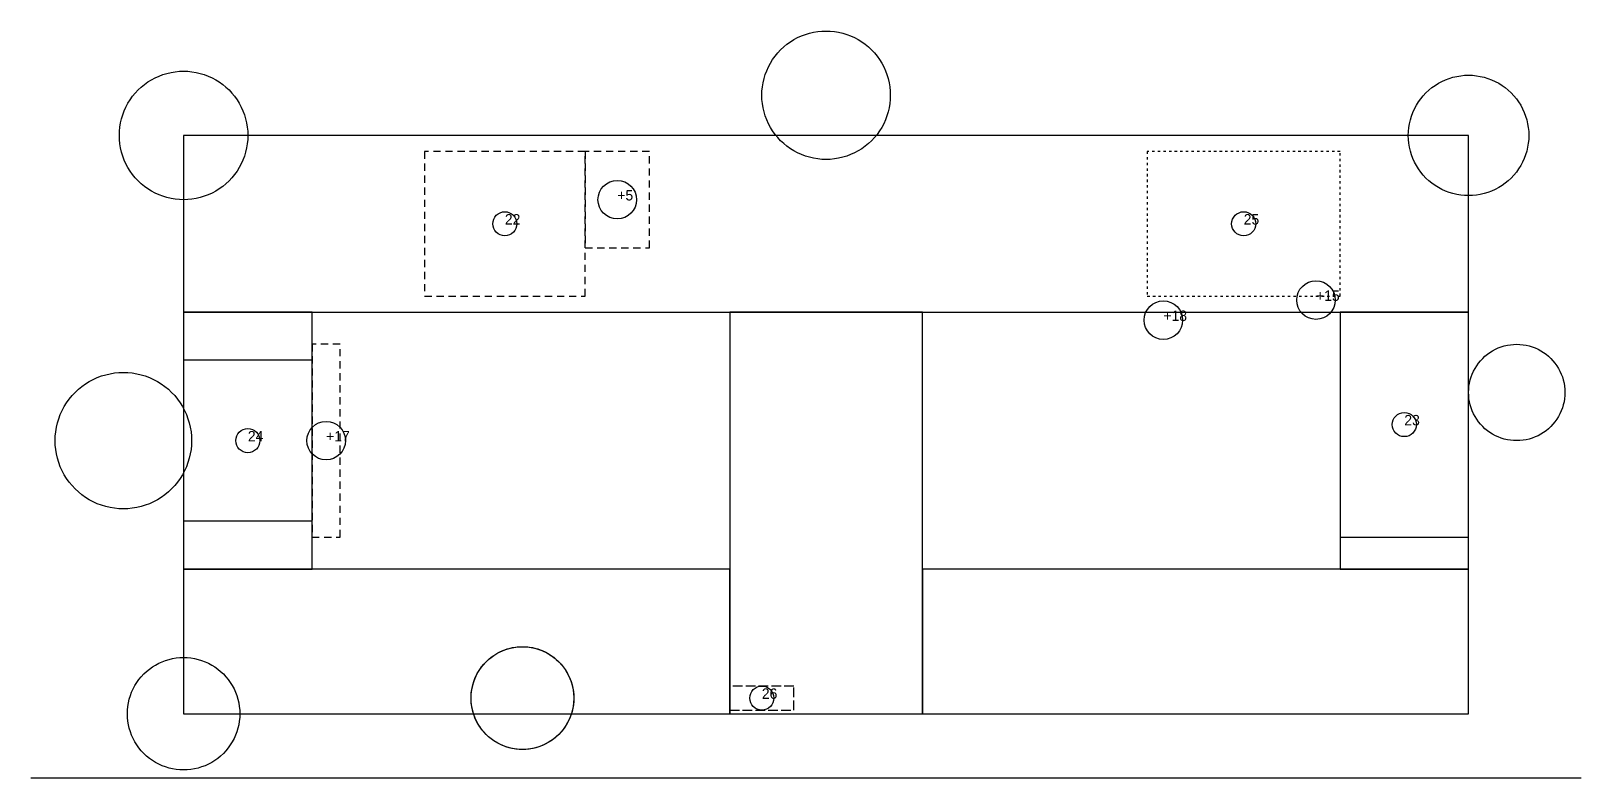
# Model space of a CAD drawing. Extents: x -19 to 408, y -570 to 102.
# Drawn here: x -19 to 174, y -288 to -195 of the extents above; entities that cross this region are included whole.
import ezdxf

# ---------------------------------------------------------------- set-up
doc = ezdxf.new("R2010")
doc.units = 0
for name, color, linetype in [('3-books', 5, 'CONTINUOUS'), ('3-text', 7, 'CONTINUOUS'), ('3-walls', 8, 'CONTINUOUS')]:
    doc.layers.add(name, color=color, linetype=linetype)

msp = doc.modelspace()

# ---------------------------------------------------------------- linework, layer by layer
at = {"layer": '3-books'}
for p, q in [((160, -230), (144, -230)), ((144, -230), (144, -258)), ((160, -258), (160, -230)), ((16, -236), (0, -236)), ((0, -236), (0, -256)), ((16, -256), (16, -236)), ((0, -256), (16, -256)), ((144, -258), (160, -258))]:
    msp.add_line(p, q, dxfattribs=at)
at = {"layer": '3-walls'}
for p, q in [((74.725, -196.985), (75.13, -196.653)), ((75.13, -196.653), (75.555, -196.348)), ((75.555, -196.348), (76, -196.072)), ((76, -196.072), (76.462, -195.825)), ((76.462, -195.825), (76.939, -195.609)), ((76.939, -195.609), (77.428, -195.425)), ((77.428, -195.425), (77.929, -195.273)), ((77.929, -195.273), (78.439, -195.154)), ((78.439, -195.154), (78.956, -195.068)), ((78.956, -195.068), (79.477, -195.017)), ((79.477, -195.017), (80, -195)), ((80, -195), (80.523, -195.017)), ((80.523, -195.017), (81.044, -195.068)), ((81.044, -195.068), (81.561, -195.154)), ((81.561, -195.154), (82.071, -195.273)), ((82.071, -195.273), (82.572, -195.425)), ((82.572, -195.425), (83.061, -195.609)), ((83.061, -195.609), (83.538, -195.825)), ((83.538, -195.825), (84, -196.072)), ((84, -196.072), (84.445, -196.348)), ((84.445, -196.348), (84.87, -196.653)), ((84.87, -196.653), (85.275, -196.985)), ((73.072, -199), (73.348, -198.555)), ((73.348, -198.555), (73.653, -198.13)), ((73.653, -198.13), (73.985, -197.725)), ((73.985, -197.725), (74.343, -197.343)), ((74.343, -197.343), (74.725, -196.985)), ((85.275, -196.985), (85.657, -197.343)), ((85.657, -197.343), (86.015, -197.725)), ((86.015, -197.725), (86.347, -198.13)), ((86.347, -198.13), (86.652, -198.555)), ((86.652, -198.555), (86.928, -199)), ((-3.538, -200.825), (-3.061, -200.609)), ((-3.061, -200.609), (-2.572, -200.425)), ((-2.572, -200.425), (-2.071, -200.273)), ((-2.071, -200.273), (-1.561, -200.154)), ((-1.561, -200.154), (-1.044, -200.068)), ((-1.044, -200.068), (-0.523, -200.017)), ((-0.523, -200.017), (0, -200)), ((0, -200), (0.523, -200.017)), ((0.523, -200.017), (1.044, -200.068)), ((1.044, -200.068), (1.561, -200.154)), ((1.561, -200.154), (2.071, -200.273)), ((2.071, -200.273), (2.572, -200.425)), ((2.572, -200.425), (3.061, -200.609)), ((3.061, -200.609), (3.538, -200.825)), ((72.273, -200.929), (72.425, -200.428)), ((72.425, -200.428), (72.609, -199.939)), ((72.609, -199.939), (72.825, -199.462)), ((72.825, -199.462), (73.072, -199)), ((86.928, -199), (87.175, -199.462)), ((87.175, -199.462), (87.391, -199.939)), ((87.391, -199.939), (87.575, -200.428)), ((87.575, -200.428), (87.727, -200.929)), ((158.059, -200.756), (158.537, -200.644)), ((158.537, -200.644), (159.021, -200.564)), ((159.021, -200.564), (159.509, -200.516)), ((159.509, -200.516), (160, -200.5)), ((160, -200.5), (160.491, -200.516)), ((160.491, -200.516), (160.979, -200.564)), ((160.979, -200.564), (161.463, -200.644)), ((161.463, -200.644), (161.941, -200.756)), ((-6.015, -202.725), (-5.657, -202.343)), ((-5.657, -202.343), (-5.275, -201.985)), ((-5.275, -201.985), (-4.87, -201.653)), ((-4.87, -201.653), (-4.445, -201.348)), ((-4.445, -201.348), (-4, -201.072)), ((-4, -201.072), (-3.538, -200.825)), ((3.538, -200.825), (4, -201.072)), ((4, -201.072), (4.445, -201.348)), ((4.445, -201.348), (4.87, -201.653)), ((4.87, -201.653), (5.275, -201.985)), ((5.275, -201.985), (5.657, -202.343)), ((5.657, -202.343), (6.015, -202.725)), ((72, -203), (72.017, -202.477)), ((72.017, -202.477), (72.068, -201.956)), ((72.068, -201.956), (72.154, -201.439)), ((72.154, -201.439), (72.273, -200.929)), ((87.727, -200.929), (87.846, -201.439)), ((87.846, -201.439), (87.932, -201.956)), ((87.932, -201.956), (87.983, -202.477)), ((87.983, -202.477), (88, -203)), ((154.697, -202.697), (155.055, -202.361)), ((155.055, -202.361), (155.434, -202.05)), ((155.434, -202.05), (155.833, -201.764)), ((155.833, -201.764), (156.25, -201.505)), ((156.25, -201.505), (156.683, -201.273)), ((156.683, -201.273), (157.13, -201.071)), ((157.13, -201.071), (157.589, -200.898)), ((157.589, -200.898), (158.059, -200.756)), ((161.941, -200.756), (162.411, -200.898)), ((162.411, -200.898), (162.87, -201.071)), ((162.87, -201.071), (163.317, -201.273)), ((163.317, -201.273), (163.75, -201.505)), ((163.75, -201.505), (164.167, -201.764)), ((164.167, -201.764), (164.566, -202.05)), ((164.566, -202.05), (164.945, -202.361)), ((164.945, -202.361), (165.303, -202.697)), ((-7.391, -204.939), (-7.175, -204.462)), ((-7.175, -204.462), (-6.928, -204)), ((-6.928, -204), (-6.652, -203.555)), ((-6.652, -203.555), (-6.347, -203.13)), ((-6.347, -203.13), (-6.015, -202.725)), ((6.015, -202.725), (6.347, -203.13)), ((6.347, -203.13), (6.652, -203.555)), ((6.652, -203.555), (6.928, -204)), ((6.928, -204), (7.175, -204.462)), ((7.175, -204.462), (7.391, -204.939)), ((72.017, -203.523), (72, -203)), ((72.068, -204.044), (72.017, -203.523)), ((72.154, -204.561), (72.068, -204.044)), ((72.273, -205.071), (72.154, -204.561)), ((87.846, -204.561), (87.727, -205.071)), ((87.932, -204.044), (87.846, -204.561)), ((87.983, -203.523), (87.932, -204.044)), ((88, -203), (87.983, -203.523)), ((153.273, -204.683), (153.505, -204.25)), ((153.505, -204.25), (153.764, -203.833)), ((153.764, -203.833), (154.05, -203.434)), ((154.05, -203.434), (154.361, -203.055)), ((154.361, -203.055), (154.697, -202.697)), ((165.303, -202.697), (165.639, -203.055)), ((165.639, -203.055), (165.95, -203.434)), ((165.95, -203.434), (166.236, -203.833)), ((166.236, -203.833), (166.495, -204.25)), ((166.495, -204.25), (166.727, -204.683)), ((-7.932, -206.956), (-7.846, -206.439)), ((-7.846, -206.439), (-7.727, -205.929)), ((-7.727, -205.929), (-7.575, -205.428)), ((-7.575, -205.428), (-7.391, -204.939)), ((7.391, -204.939), (7.575, -205.428)), ((7.575, -205.428), (7.727, -205.929)), ((7.727, -205.929), (7.846, -206.439)), ((7.846, -206.439), (7.932, -206.956)), ((72.425, -205.572), (72.273, -205.071)), ((72.609, -206.061), (72.425, -205.572)), ((72.825, -206.538), (72.609, -206.061)), ((87.391, -206.061), (87.175, -206.538)), ((87.575, -205.572), (87.391, -206.061)), ((87.727, -205.071), (87.575, -205.572)), ((152.644, -206.537), (152.756, -206.059)), ((152.756, -206.059), (152.898, -205.589)), ((152.898, -205.589), (153.071, -205.13)), ((153.071, -205.13), (153.273, -204.683)), ((166.727, -204.683), (166.929, -205.13)), ((166.929, -205.13), (167.102, -205.589)), ((167.102, -205.589), (167.244, -206.059)), ((167.244, -206.059), (167.356, -206.537)), ((-8, -208), (-7.983, -207.477)), ((-7.983, -208.523), (-8, -208)), ((-7.983, -207.477), (-7.932, -206.956)), ((160, -208), (0, -208)), ((0, -208), (0, -230)), ((7.932, -206.956), (7.983, -207.477)), ((7.983, -207.477), (8, -208)), ((8, -208), (7.983, -208.523)), ((73.072, -207), (72.825, -206.538)), ((73.348, -207.445), (73.072, -207)), ((73.653, -207.87), (73.348, -207.445)), ((73.985, -208.275), (73.653, -207.87)), ((74.343, -208.657), (73.985, -208.275)), ((86.015, -208.275), (85.657, -208.657)), ((86.347, -207.87), (86.015, -208.275)), ((86.652, -207.445), (86.347, -207.87)), ((86.928, -207), (86.652, -207.445)), ((87.175, -206.538), (86.928, -207)), ((152.5, -208), (152.516, -207.509)), ((152.516, -208.491), (152.5, -208)), ((152.516, -207.509), (152.564, -207.021)), ((152.564, -207.021), (152.644, -206.537)), ((160, -230), (160, -208)), ((167.356, -206.537), (167.436, -207.021)), ((167.436, -207.021), (167.484, -207.509)), ((167.484, -207.509), (167.5, -208)), ((167.5, -208), (167.484, -208.491)), ((-7.932, -209.044), (-7.983, -208.523)), ((-7.846, -209.561), (-7.932, -209.044)), ((-7.727, -210.071), (-7.846, -209.561)), ((-7.575, -210.572), (-7.727, -210.071)), ((7.727, -210.071), (7.575, -210.572)), ((7.846, -209.561), (7.727, -210.071)), ((7.932, -209.044), (7.846, -209.561)), ((7.983, -208.523), (7.932, -209.044)), ((30.5, -210), (30, -210)), ((30, -210), (30, -210.9)), ((32, -210), (31.1, -210)), ((33.5, -210), (32.6, -210)), ((35, -210), (34.1, -210)), ((36.5, -210), (35.6, -210)), ((38, -210), (37.1, -210)), ((39.5, -210), (38.6, -210)), ((41, -210), (40.1, -210)), ((42.5, -210), (41.6, -210)), ((44, -210), (43.1, -210)), ((45.5, -210), (44.6, -210)), ((47, -210), (46.1, -210)), ((48.5, -210), (47.6, -210)), ((50, -210), (49.1, -210)), ((50.5, -210), (50, -210)), ((50, -210), (50, -210.9)), ((52, -210), (51.1, -210)), ((53.5, -210), (52.6, -210)), ((55, -210), (54.1, -210)), ((56.5, -210), (55.6, -210)), ((58, -210), (57.1, -210)), ((74.725, -209.015), (74.343, -208.657)), ((75.13, -209.347), (74.725, -209.015)), ((75.555, -209.652), (75.13, -209.347)), ((76, -209.928), (75.555, -209.652)), ((76.462, -210.175), (76, -209.928)), ((76.939, -210.391), (76.462, -210.175)), ((83.538, -210.175), (83.061, -210.391)), ((84, -209.928), (83.538, -210.175)), ((84.445, -209.652), (84, -209.928)), ((84.87, -209.347), (84.445, -209.652)), ((85.275, -209.015), (84.87, -209.347)), ((85.657, -208.657), (85.275, -209.015)), ((120.2, -210), (120, -210)), ((120, -210), (120, -210.3)), ((120.9, -210), (120.6, -210)), ((121.6, -210), (121.3, -210)), ((122.3, -210), (122, -210)), ((123, -210), (122.7, -210)), ((123.7, -210), (123.4, -210)), ((124.4, -210), (124.1, -210)), ((125.1, -210), (124.8, -210)), ((125.8, -210), (125.5, -210)), ((126.5, -210), (126.2, -210)), ((127.2, -210), (126.9, -210)), ((127.9, -210), (127.6, -210)), ((128.6, -210), (128.3, -210)), ((129.3, -210), (129, -210)), ((130, -210), (129.7, -210)), ((130.7, -210), (130.4, -210)), ((131.4, -210), (131.1, -210)), ((132.1, -210), (131.8, -210)), ((132.8, -210), (132.5, -210)), ((133.5, -210), (133.2, -210)), ((134.2, -210), (133.9, -210)), ((134.9, -210), (134.6, -210)), ((135.6, -210), (135.3, -210)), ((136.3, -210), (136, -210)), ((137, -210), (136.7, -210)), ((137.7, -210), (137.4, -210)), ((138.4, -210), (138.1, -210)), ((139.1, -210), (138.8, -210)), ((139.8, -210), (139.5, -210)), ((140.5, -210), (140.2, -210)), ((141.2, -210), (140.9, -210)), ((141.9, -210), (141.6, -210)), ((142.6, -210), (142.3, -210)), ((143.3, -210), (143, -210)), ((144, -210), (143.7, -210)), ((144, -210.5), (144, -210.2)), ((152.564, -208.979), (152.516, -208.491)), ((152.644, -209.463), (152.564, -208.979)), ((152.756, -209.941), (152.644, -209.463)), ((152.898, -210.411), (152.756, -209.941)), ((167.244, -209.941), (167.102, -210.411)), ((167.356, -209.463), (167.244, -209.941)), ((167.436, -208.979), (167.356, -209.463)), ((167.484, -208.491), (167.436, -208.979)), ((-7.391, -211.061), (-7.575, -210.572)), ((-7.175, -211.538), (-7.391, -211.061)), ((-6.928, -212), (-7.175, -211.538)), ((-6.652, -212.445), (-6.928, -212)), ((6.928, -212), (6.652, -212.445)), ((7.175, -211.538), (6.928, -212)), ((7.391, -211.061), (7.175, -211.538)), ((7.575, -210.572), (7.391, -211.061)), ((30, -211.5), (30, -212.4)), ((50, -211.5), (50, -210.6)), ((50, -211.5), (50, -212.4)), ((50, -213), (50, -212.1)), ((58, -211.5), (58, -210.6)), ((58, -213), (58, -212.1)), ((77.428, -210.575), (76.939, -210.391)), ((77.929, -210.727), (77.428, -210.575)), ((78.439, -210.846), (77.929, -210.727)), ((78.956, -210.932), (78.439, -210.846)), ((79.477, -210.983), (78.956, -210.932)), ((80, -211), (79.477, -210.983)), ((80.523, -210.983), (80, -211)), ((81.044, -210.932), (80.523, -210.983)), ((81.561, -210.846), (81.044, -210.932)), ((82.071, -210.727), (81.561, -210.846)), ((82.572, -210.575), (82.071, -210.727)), ((83.061, -210.391), (82.572, -210.575)), ((120, -210.7), (120, -211)), ((120, -211.4), (120, -211.7)), ((120, -212.1), (120, -212.4)), ((144, -211.2), (144, -210.9)), ((144, -211.9), (144, -211.6)), ((153.071, -210.87), (152.898, -210.411)), ((153.273, -211.317), (153.071, -210.87)), ((153.505, -211.75), (153.273, -211.317)), ((153.764, -212.167), (153.505, -211.75)), ((154.05, -212.566), (153.764, -212.167)), ((166.236, -212.167), (165.95, -212.566)), ((166.495, -211.75), (166.236, -212.167)), ((166.727, -211.317), (166.495, -211.75)), ((166.929, -210.87), (166.727, -211.317)), ((167.102, -210.411), (166.929, -210.87)), ((-6.347, -212.87), (-6.652, -212.445)), ((-6.015, -213.275), (-6.347, -212.87)), ((-5.657, -213.657), (-6.015, -213.275)), ((-5.275, -214.015), (-5.657, -213.657)), ((-4.87, -214.347), (-5.275, -214.015)), ((5.275, -214.015), (4.87, -214.347)), ((5.657, -213.657), (5.275, -214.015)), ((6.015, -213.275), (5.657, -213.657)), ((6.347, -212.87), (6.015, -213.275)), ((6.652, -212.445), (6.347, -212.87)), ((30, -213), (30, -213.9)), ((50, -213), (50, -213.9)), ((50, -214.5), (50, -213.6)), ((58, -214.5), (58, -213.6)), ((120, -212.8), (120, -213.1)), ((120, -213.5), (120, -213.8)), ((120, -214.2), (120, -214.5)), ((144, -212.6), (144, -212.3)), ((144, -213.3), (144, -213)), ((144, -214), (144, -213.7)), ((154.361, -212.945), (154.05, -212.566)), ((154.697, -213.303), (154.361, -212.945)), ((155.055, -213.639), (154.697, -213.303)), ((155.434, -213.95), (155.055, -213.639)), ((155.833, -214.236), (155.434, -213.95)), ((164.566, -213.95), (164.167, -214.236)), ((164.945, -213.639), (164.566, -213.95)), ((165.303, -213.303), (164.945, -213.639)), ((165.639, -212.945), (165.303, -213.303)), ((165.95, -212.566), (165.639, -212.945)), ((-4.445, -214.652), (-4.87, -214.347)), ((-4, -214.928), (-4.445, -214.652)), ((-3.538, -215.175), (-4, -214.928)), ((-3.061, -215.391), (-3.538, -215.175)), ((-2.572, -215.575), (-3.061, -215.391)), ((-2.071, -215.727), (-2.572, -215.575)), ((-1.561, -215.846), (-2.071, -215.727)), ((-1.044, -215.932), (-1.561, -215.846)), ((-0.523, -215.983), (-1.044, -215.932)), ((0, -216), (-0.523, -215.983)), ((0.523, -215.983), (0, -216)), ((1.044, -215.932), (0.523, -215.983)), ((1.561, -215.846), (1.044, -215.932)), ((2.071, -215.727), (1.561, -215.846)), ((2.572, -215.575), (2.071, -215.727)), ((3.061, -215.391), (2.572, -215.575)), ((3.538, -215.175), (3.061, -215.391)), ((4, -214.928), (3.538, -215.175)), ((4.445, -214.652), (4, -214.928)), ((4.87, -214.347), (4.445, -214.652)), ((30, -214.5), (30, -215.4)), ((30, -216), (30, -216.9)), ((50, -214.5), (50, -215.4)), ((50, -216), (50, -215.1)), ((50, -216), (50, -216.9)), ((58, -216), (58, -215.1)), ((120, -214.9), (120, -215.2)), ((120, -215.6), (120, -215.9)), ((144, -214.7), (144, -214.4)), ((144, -215.4), (144, -215.1)), ((144, -216.1), (144, -215.8)), ((156.25, -214.495), (155.833, -214.236)), ((156.683, -214.727), (156.25, -214.495)), ((157.13, -214.929), (156.683, -214.727)), ((157.589, -215.102), (157.13, -214.929)), ((158.059, -215.244), (157.589, -215.102)), ((158.537, -215.356), (158.059, -215.244)), ((159.021, -215.436), (158.537, -215.356)), ((159.509, -215.484), (159.021, -215.436)), ((160, -215.5), (159.509, -215.484)), ((160.491, -215.484), (160, -215.5)), ((160.979, -215.436), (160.491, -215.484)), ((161.463, -215.356), (160.979, -215.436)), ((161.941, -215.244), (161.463, -215.356)), ((162.411, -215.102), (161.941, -215.244)), ((162.87, -214.929), (162.411, -215.102)), ((163.317, -214.727), (162.87, -214.929)), ((163.75, -214.495), (163.317, -214.727)), ((164.167, -214.236), (163.75, -214.495)), ((30, -217.5), (30, -218.4)), ((50, -217.5), (50, -216.6)), ((50, -217.5), (50, -218.4)), ((58, -217.5), (58, -216.6)), ((120, -216.3), (120, -216.6)), ((120, -217), (120, -217.3)), ((120, -217.7), (120, -218)), ((144, -216.8), (144, -216.5)), ((144, -217.5), (144, -217.2)), ((144, -218.2), (144, -217.9)), ((30, -219), (30, -219.9)), ((50, -219), (50, -218.1)), ((50, -219), (50, -219.9)), ((50, -220.5), (50, -219.6)), ((58, -219), (58, -218.1)), ((58, -220.5), (58, -219.6)), ((120, -218.4), (120, -218.7)), ((120, -219.1), (120, -219.4)), ((120, -219.8), (120, -220.1)), ((144, -218.9), (144, -218.6)), ((144, -219.6), (144, -219.3)), ((144, -220.3), (144, -220)), ((30, -220.5), (30, -221.4)), ((50, -220.5), (50, -221.4)), ((50, -222), (50, -221.1)), ((58, -222), (58, -221.1)), ((120, -220.5), (120, -220.8)), ((120, -221.2), (120, -221.5)), ((120, -221.9), (120, -222.2)), ((144, -221), (144, -220.7)), ((144, -221.7), (144, -221.4)), ((30, -222), (30, -222.9)), ((30, -223.5), (30, -224.4)), ((50, -222), (50.9, -222)), ((50, -223.5), (50, -222.6)), ((51.5, -222), (52.4, -222)), ((53, -222), (53.9, -222)), ((54.5, -222), (55.4, -222)), ((56, -222), (56.9, -222)), ((57.5, -222), (58, -222)), ((120, -222.6), (120, -222.9)), ((120, -223.3), (120, -223.6)), ((144, -222.4), (144, -222.1)), ((144, -223.1), (144, -222.8)), ((144, -223.8), (144, -223.5)), ((30, -225), (30, -225.9)), ((50, -225), (50, -224.1)), ((50, -226.5), (50, -225.6)), ((120, -224), (120, -224.3)), ((120, -224.7), (120, -225)), ((120, -225.4), (120, -225.7)), ((144, -224.5), (144, -224.2)), ((144, -225.2), (144, -224.9)), ((144, -225.9), (144, -225.6)), ((30, -226.5), (30, -227.4)), ((50, -228), (50, -227.1)), ((120, -226.1), (120, -226.4)), ((120, -226.8), (120, -227.1)), ((120, -227.5), (120, -227.8)), ((144, -226.6), (144, -226.3)), ((144, -227.3), (144, -227)), ((144, -228), (144, -227.7)), ((30, -228), (30.9, -228)), ((31.5, -228), (32.4, -228)), ((33, -228), (33.9, -228)), ((34.5, -228), (35.4, -228)), ((36, -228), (36.9, -228)), ((37.5, -228), (38.4, -228)), ((39, -228), (39.9, -228)), ((40.5, -228), (41.4, -228)), ((42, -228), (42.9, -228)), ((43.5, -228), (44.4, -228)), ((45, -228), (45.9, -228)), ((46.5, -228), (47.4, -228)), ((48, -228), (48.9, -228)), ((49.5, -228), (50, -228)), ((120, -228), (120.3, -228)), ((120.7, -228), (121, -228)), ((121.4, -228), (121.7, -228)), ((122.1, -228), (122.4, -228)), ((122.8, -228), (123.1, -228)), ((123.5, -228), (123.8, -228)), ((124.2, -228), (124.5, -228)), ((124.9, -228), (125.2, -228)), ((125.6, -228), (125.9, -228)), ((126.3, -228), (126.6, -228)), ((127, -228), (127.3, -228)), ((127.7, -228), (128, -228)), ((128.4, -228), (128.7, -228)), ((129.1, -228), (129.4, -228)), ((129.8, -228), (130.1, -228)), ((130.5, -228), (130.8, -228)), ((131.2, -228), (131.5, -228)), ((131.9, -228), (132.2, -228)), ((132.6, -228), (132.9, -228)), ((133.3, -228), (133.6, -228)), ((134, -228), (134.3, -228)), ((134.7, -228), (135, -228)), ((135.4, -228), (135.7, -228)), ((136.1, -228), (136.4, -228)), ((136.8, -228), (137.1, -228)), ((137.5, -228), (137.8, -228)), ((138.2, -228), (138.5, -228)), ((138.9, -228), (139.2, -228)), ((139.6, -228), (139.9, -228)), ((140.3, -228), (140.6, -228)), ((141, -228), (141.3, -228)), ((141.7, -228), (142, -228)), ((142.4, -228), (142.7, -228)), ((143.1, -228), (143.4, -228)), ((143.8, -228), (144, -228)), ((0, -230), (160, -230)), ((16, -230), (0, -230)), ((0, -230), (0, -262)), ((16, -262), (16, -230)), ((92, -230), (68, -230)), ((68, -230), (68, -280)), ((92, -280), (92, -230)), ((160, -230), (144, -230)), ((144, -230), (144, -262)), ((160, -262), (160, -230)), ((16.5, -234), (16, -234)), ((16, -234), (16, -234.9)), ((18, -234), (17.1, -234)), ((19.5, -234), (18.6, -234)), ((19.5, -235.5), (19.5, -234.6)), ((162.044, -235.489), (162.347, -235.24)), ((162.347, -235.24), (162.667, -235.011)), ((162.667, -235.011), (163, -234.804)), ((163, -234.804), (163.346, -234.619)), ((163.346, -234.619), (163.704, -234.457)), ((163.704, -234.457), (164.071, -234.318)), ((164.071, -234.318), (164.447, -234.204)), ((164.447, -234.204), (164.829, -234.115)), ((164.829, -234.115), (165.217, -234.051)), ((165.217, -234.051), (165.608, -234.013)), ((165.608, -234.013), (166, -234)), ((166, -234), (166.392, -234.013)), ((166.392, -234.013), (166.783, -234.051)), ((166.783, -234.051), (167.171, -234.115)), ((167.171, -234.115), (167.553, -234.204)), ((167.553, -234.204), (167.929, -234.318)), ((167.929, -234.318), (168.296, -234.457)), ((168.296, -234.457), (168.654, -234.619)), ((168.654, -234.619), (169, -234.804)), ((169, -234.804), (169.333, -235.011)), ((169.333, -235.011), (169.653, -235.24)), ((169.653, -235.24), (169.956, -235.489)), ((16, -235.5), (16, -236.4)), ((16, -237), (16, -237.9)), ((19.5, -237), (19.5, -236.1)), ((160.457, -237.704), (160.619, -237.346)), ((160.619, -237.346), (160.804, -237)), ((160.804, -237), (161.011, -236.667)), ((161.011, -236.667), (161.24, -236.347)), ((161.24, -236.347), (161.489, -236.044)), ((161.489, -236.044), (161.757, -235.757)), ((161.757, -235.757), (162.044, -235.489)), ((169.956, -235.489), (170.243, -235.757)), ((170.243, -235.757), (170.511, -236.044)), ((170.511, -236.044), (170.76, -236.347)), ((170.76, -236.347), (170.989, -236.667)), ((170.989, -236.667), (171.196, -237)), ((171.196, -237), (171.381, -237.346)), ((171.381, -237.346), (171.543, -237.704)), ((-13.104, -239.609), (-12.674, -239.256)), ((-12.674, -239.256), (-12.222, -238.933)), ((-12.222, -238.933), (-11.75, -238.639)), ((-11.75, -238.639), (-11.259, -238.377)), ((-11.259, -238.377), (-10.753, -238.147)), ((-10.753, -238.147), (-10.232, -237.951)), ((-10.232, -237.951), (-9.7, -237.79)), ((-9.7, -237.79), (-9.158, -237.663)), ((-9.158, -237.663), (-8.609, -237.573)), ((-8.609, -237.573), (-8.056, -237.518)), ((-8.056, -237.518), (-7.5, -237.5)), ((-7.5, -237.5), (-6.944, -237.518)), ((-6.944, -237.518), (-6.391, -237.573)), ((-6.391, -237.573), (-5.842, -237.663)), ((-5.842, -237.663), (-5.3, -237.79)), ((-5.3, -237.79), (-4.768, -237.951)), ((-4.768, -237.951), (-4.247, -238.147)), ((-4.247, -238.147), (-3.741, -238.377)), ((-3.741, -238.377), (-3.25, -238.639)), ((-3.25, -238.639), (-2.778, -238.933)), ((-2.778, -238.933), (-2.326, -239.256)), ((-2.326, -239.256), (-1.896, -239.609)), ((16, -238.5), (16, -239.4)), ((19.5, -238.5), (19.5, -237.6)), ((19.5, -240), (19.5, -239.1)), ((160.013, -239.608), (160.051, -239.217)), ((160.051, -239.217), (160.115, -238.829)), ((160.115, -238.829), (160.204, -238.447)), ((160.204, -238.447), (160.318, -238.071)), ((160.318, -238.071), (160.457, -237.704)), ((171.543, -237.704), (171.682, -238.071)), ((171.682, -238.071), (171.796, -238.447)), ((171.796, -238.447), (171.885, -238.829)), ((171.885, -238.829), (171.949, -239.217)), ((171.949, -239.217), (171.987, -239.608)), ((-14.567, -241.278), (-14.244, -240.826)), ((-14.244, -240.826), (-13.891, -240.396)), ((-13.891, -240.396), (-13.51, -239.99)), ((-13.51, -239.99), (-13.104, -239.609)), ((-1.896, -239.609), (-1.49, -239.99)), ((-1.49, -239.99), (-1.109, -240.396)), ((-1.109, -240.396), (-0.756, -240.826)), ((-0.756, -240.826), (-0.433, -241.278)), ((16, -240), (16, -240.9)), ((19.5, -241.5), (19.5, -240.6)), ((160, -240), (160.013, -239.608)), ((160.013, -240.392), (160, -240)), ((160.051, -240.783), (160.013, -240.392)), ((160.115, -241.171), (160.051, -240.783)), ((160.204, -241.553), (160.115, -241.171)), ((171.885, -241.171), (171.796, -241.553)), ((171.949, -240.783), (171.885, -241.171)), ((171.987, -240.392), (171.949, -240.783)), ((171.987, -239.608), (172, -240)), ((172, -240), (171.987, -240.392)), ((-15.549, -243.268), (-15.353, -242.747)), ((-15.353, -242.747), (-15.123, -242.241)), ((-15.123, -242.241), (-14.861, -241.75)), ((-14.861, -241.75), (-14.567, -241.278)), ((-0.433, -241.278), (-0.139, -241.75)), ((-0.139, -241.75), (0.123, -242.241)), ((0.123, -242.241), (0.353, -242.747)), ((0.353, -242.747), (0.549, -243.268)), ((16, -241.5), (16, -242.4)), ((16, -243), (16, -243.9)), ((19.5, -243), (19.5, -242.1)), ((160.318, -241.929), (160.204, -241.553)), ((160.457, -242.296), (160.318, -241.929)), ((160.619, -242.654), (160.457, -242.296)), ((160.804, -243), (160.619, -242.654)), ((161.011, -243.333), (160.804, -243)), ((171.196, -243), (170.989, -243.333)), ((171.381, -242.654), (171.196, -243)), ((171.543, -242.296), (171.381, -242.654)), ((171.682, -241.929), (171.543, -242.296)), ((171.796, -241.553), (171.682, -241.929)), ((-15.982, -245.444), (-15.927, -244.891)), ((-15.927, -244.891), (-15.837, -244.342)), ((-15.837, -244.342), (-15.71, -243.8)), ((-15.71, -243.8), (-15.549, -243.268)), ((0.549, -243.268), (0.71, -243.8)), ((0.71, -243.8), (0.837, -244.342)), ((0.837, -244.342), (0.927, -244.891)), ((0.927, -244.891), (0.982, -245.444)), ((16, -244.5), (16, -245.4)), ((19.5, -244.5), (19.5, -243.6)), ((19.5, -246), (19.5, -245.1)), ((161.24, -243.653), (161.011, -243.333)), ((161.489, -243.956), (161.24, -243.653)), ((161.757, -244.243), (161.489, -243.956)), ((162.044, -244.511), (161.757, -244.243)), ((162.347, -244.76), (162.044, -244.511)), ((162.667, -244.989), (162.347, -244.76)), ((163, -245.196), (162.667, -244.989)), ((169.333, -244.989), (169, -245.196)), ((169.653, -244.76), (169.333, -244.989)), ((169.956, -244.511), (169.653, -244.76)), ((170.243, -244.243), (169.956, -244.511)), ((170.511, -243.956), (170.243, -244.243)), ((170.76, -243.653), (170.511, -243.956)), ((170.989, -243.333), (170.76, -243.653)), ((-16, -246), (-15.982, -245.444)), ((-15.982, -246.556), (-16, -246)), ((-15.927, -247.109), (-15.982, -246.556)), ((0.982, -246.556), (0.927, -247.109)), ((0.982, -245.444), (1, -246)), ((1, -246), (0.982, -246.556)), ((16, -246), (16, -246.9)), ((19.5, -247.5), (19.5, -246.6)), ((163.346, -245.381), (163, -245.196)), ((163.704, -245.543), (163.346, -245.381)), ((164.071, -245.682), (163.704, -245.543)), ((164.447, -245.796), (164.071, -245.682)), ((164.829, -245.885), (164.447, -245.796)), ((165.217, -245.949), (164.829, -245.885)), ((165.608, -245.987), (165.217, -245.949)), ((166, -246), (165.608, -245.987)), ((166.392, -245.987), (166, -246)), ((166.783, -245.949), (166.392, -245.987)), ((167.171, -245.885), (166.783, -245.949)), ((167.553, -245.796), (167.171, -245.885)), ((167.929, -245.682), (167.553, -245.796)), ((168.296, -245.543), (167.929, -245.682)), ((168.654, -245.381), (168.296, -245.543)), ((169, -245.196), (168.654, -245.381)), ((-15.837, -247.658), (-15.927, -247.109)), ((-15.71, -248.2), (-15.837, -247.658)), ((-15.549, -248.732), (-15.71, -248.2)), ((-15.353, -249.253), (-15.549, -248.732)), ((0.549, -248.732), (0.353, -249.253)), ((0.71, -248.2), (0.549, -248.732)), ((0.837, -247.658), (0.71, -248.2)), ((0.927, -247.109), (0.837, -247.658)), ((16, -247.5), (16, -248.4)), ((19.5, -249), (19.5, -248.1)), ((-15.123, -249.759), (-15.353, -249.253)), ((-14.861, -250.25), (-15.123, -249.759)), ((-14.567, -250.722), (-14.861, -250.25)), ((-14.244, -251.174), (-14.567, -250.722)), ((-0.433, -250.722), (-0.756, -251.174)), ((-0.139, -250.25), (-0.433, -250.722)), ((0.123, -249.759), (-0.139, -250.25)), ((0.353, -249.253), (0.123, -249.759)), ((16, -249), (16, -249.9)), ((16, -250.5), (16, -251.4)), ((19.5, -250.5), (19.5, -249.6)), ((-13.891, -251.604), (-14.244, -251.174)), ((-13.51, -252.01), (-13.891, -251.604)), ((-13.104, -252.391), (-13.51, -252.01)), ((-12.674, -252.744), (-13.104, -252.391)), ((-12.222, -253.067), (-12.674, -252.744)), ((-2.326, -252.744), (-2.778, -253.067)), ((-1.896, -252.391), (-2.326, -252.744)), ((-1.49, -252.01), (-1.896, -252.391)), ((-1.109, -251.604), (-1.49, -252.01)), ((-0.756, -251.174), (-1.109, -251.604)), ((16, -252), (16, -252.9)), ((19.5, -252), (19.5, -251.1)), ((19.5, -253.5), (19.5, -252.6)), ((-11.75, -253.361), (-12.222, -253.067)), ((-11.259, -253.623), (-11.75, -253.361)), ((-10.753, -253.853), (-11.259, -253.623)), ((-10.232, -254.049), (-10.753, -253.853)), ((-9.7, -254.21), (-10.232, -254.049)), ((-9.158, -254.337), (-9.7, -254.21)), ((-8.609, -254.427), (-9.158, -254.337)), ((-8.056, -254.482), (-8.609, -254.427)), ((-7.5, -254.5), (-8.056, -254.482)), ((-6.944, -254.482), (-7.5, -254.5)), ((-6.391, -254.427), (-6.944, -254.482)), ((-5.842, -254.337), (-6.391, -254.427)), ((-5.3, -254.21), (-5.842, -254.337)), ((-4.768, -254.049), (-5.3, -254.21)), ((-4.247, -253.853), (-4.768, -254.049)), ((-3.741, -253.623), (-4.247, -253.853)), ((-3.25, -253.361), (-3.741, -253.623)), ((-2.778, -253.067), (-3.25, -253.361)), ((16, -253.5), (16, -254.4)), ((19.5, -255), (19.5, -254.1)), ((16, -255), (16, -255.9)), ((16, -256.5), (16, -257.4)), ((19.5, -256.5), (19.5, -255.6)), ((16, -258), (16.9, -258)), ((17.5, -258), (18.4, -258)), ((19, -258), (19.5, -258)), ((19.5, -258), (19.5, -257.1)), ((68, -262), (0, -262)), ((0, -262), (0, -280)), ((0, -262), (16, -262)), ((68, -280), (68, -262)), ((160, -262), (92, -262)), ((92, -262), (92, -280)), ((144, -262), (160, -262)), ((160, -280), (160, -262)), ((39.741, -272.137), (40.133, -271.99)), ((40.133, -271.99), (40.534, -271.868)), ((40.534, -271.868), (40.941, -271.773)), ((40.941, -271.773), (41.355, -271.705)), ((41.355, -271.705), (41.771, -271.664)), ((41.771, -271.664), (42.19, -271.65)), ((42.19, -271.65), (42.609, -271.664)), ((42.609, -271.664), (43.025, -271.705)), ((43.025, -271.705), (43.439, -271.773)), ((43.439, -271.773), (43.846, -271.868)), ((43.846, -271.868), (44.247, -271.99)), ((44.247, -271.99), (44.639, -272.137)), ((-3.889, -274.18), (-3.5, -273.938)), ((-3.5, -273.938), (-3.096, -273.722)), ((-3.096, -273.722), (-2.679, -273.533)), ((-2.679, -273.533), (-2.25, -273.371)), ((-2.25, -273.371), (-1.812, -273.239)), ((-1.812, -273.239), (-1.366, -273.135)), ((-1.366, -273.135), (-0.914, -273.06)), ((-0.914, -273.06), (-0.458, -273.015)), ((-0.458, -273.015), (0, -273)), ((0, -273), (0.458, -273.015)), ((0.458, -273.015), (0.914, -273.06)), ((0.914, -273.06), (1.366, -273.135)), ((1.366, -273.135), (1.812, -273.239)), ((1.812, -273.239), (2.25, -273.371)), ((2.25, -273.371), (2.679, -273.533)), ((2.679, -273.533), (3.096, -273.722)), ((3.096, -273.722), (3.5, -273.938)), ((3.5, -273.938), (3.889, -274.18)), ((37.113, -274.154), (37.378, -273.83)), ((37.378, -273.83), (37.665, -273.525)), ((37.665, -273.525), (37.97, -273.238)), ((37.97, -273.238), (38.294, -272.973)), ((38.294, -272.973), (38.634, -272.729)), ((38.634, -272.729), (38.99, -272.507)), ((38.99, -272.507), (39.359, -272.31)), ((39.359, -272.31), (39.741, -272.137)), ((44.639, -272.137), (45.021, -272.31)), ((45.021, -272.31), (45.39, -272.507)), ((45.39, -272.507), (45.746, -272.729)), ((45.746, -272.729), (46.086, -272.973)), ((46.086, -272.973), (46.41, -273.238)), ((46.41, -273.238), (46.715, -273.525)), ((46.715, -273.525), (47.002, -273.83)), ((47.002, -273.83), (47.267, -274.154)), ((-5.82, -276.111), (-5.553, -275.739)), ((-5.553, -275.739), (-5.263, -275.385)), ((-5.263, -275.385), (-4.95, -275.05)), ((-4.95, -275.05), (-4.615, -274.737)), ((-4.615, -274.737), (-4.261, -274.447)), ((-4.261, -274.447), (-3.889, -274.18)), ((3.889, -274.18), (4.261, -274.447)), ((4.261, -274.447), (4.615, -274.737)), ((4.615, -274.737), (4.95, -275.05)), ((4.95, -275.05), (5.263, -275.385)), ((5.263, -275.385), (5.553, -275.739)), ((5.553, -275.739), (5.82, -276.111)), ((36.13, -275.993), (36.277, -275.601)), ((36.277, -275.601), (36.45, -275.219)), ((36.45, -275.219), (36.647, -274.85)), ((36.647, -274.85), (36.869, -274.494)), ((36.869, -274.494), (37.113, -274.154)), ((47.267, -274.154), (47.511, -274.494)), ((47.511, -274.494), (47.733, -274.85)), ((47.733, -274.85), (47.93, -275.219)), ((47.93, -275.219), (48.103, -275.601)), ((48.103, -275.601), (48.25, -275.993)), ((-6.761, -278.188), (-6.629, -277.75)), ((-6.629, -277.75), (-6.467, -277.321)), ((-6.467, -277.321), (-6.278, -276.904)), ((-6.278, -276.904), (-6.062, -276.5)), ((-6.062, -276.5), (-5.82, -276.111)), ((5.82, -276.111), (6.062, -276.5)), ((6.062, -276.5), (6.278, -276.904)), ((6.278, -276.904), (6.467, -277.321)), ((6.467, -277.321), (6.629, -277.75)), ((6.629, -277.75), (6.761, -278.188)), ((35.79, -278.05), (35.804, -277.631)), ((35.804, -277.631), (35.845, -277.215)), ((35.845, -277.215), (35.913, -276.801)), ((35.913, -276.801), (36.008, -276.394)), ((36.008, -276.394), (36.13, -275.993)), ((48.25, -275.993), (48.372, -276.394)), ((48.372, -276.394), (48.467, -276.801)), ((48.467, -276.801), (48.535, -277.215)), ((48.535, -277.215), (48.576, -277.631)), ((48.576, -277.631), (48.59, -278.05)), ((68, -276.55), (68, -277.75)), ((69.6, -276.55), (68.4, -276.55)), ((71.2, -276.55), (70, -276.55)), ((72.8, -276.55), (71.6, -276.55)), ((74.4, -276.55), (73.2, -276.55)), ((76, -276.55), (74.8, -276.55)), ((76, -277.95), (76, -276.75)), ((-7, -280), (-6.985, -279.542)), ((-6.985, -279.542), (-6.94, -279.086)), ((-6.94, -279.086), (-6.865, -278.634)), ((-6.865, -278.634), (-6.761, -278.188)), ((6.761, -278.188), (6.865, -278.634)), ((6.865, -278.634), (6.94, -279.086)), ((6.94, -279.086), (6.985, -279.542)), ((6.985, -279.542), (7, -280)), ((35.804, -278.469), (35.79, -278.05)), ((35.845, -278.885), (35.804, -278.469)), ((35.913, -279.299), (35.845, -278.885)), ((36.008, -279.706), (35.913, -279.299)), ((36.13, -280.107), (36.008, -279.706)), ((48.372, -279.706), (48.25, -280.107)), ((48.467, -279.299), (48.372, -279.706)), ((48.535, -278.885), (48.467, -279.299)), ((48.576, -278.469), (48.535, -278.885)), ((48.59, -278.05), (48.576, -278.469)), ((68, -278.15), (68, -279.35)), ((68, -279.55), (69.2, -279.55)), ((69.6, -279.55), (70.8, -279.55)), ((71.2, -279.55), (72.4, -279.55)), ((72.8, -279.55), (74, -279.55)), ((74.4, -279.55), (75.6, -279.55)), ((76, -279.55), (76, -278.35)), ((-6.985, -280.458), (-7, -280)), ((-6.94, -280.914), (-6.985, -280.458)), ((-6.865, -281.366), (-6.94, -280.914)), ((-6.761, -281.812), (-6.865, -281.366)), ((0, -280), (68, -280)), ((6.865, -281.366), (6.761, -281.812)), ((6.94, -280.914), (6.865, -281.366)), ((6.985, -280.458), (6.94, -280.914)), ((7, -280), (6.985, -280.458)), ((36.277, -280.499), (36.13, -280.107)), ((36.45, -280.881), (36.277, -280.499)), ((36.647, -281.25), (36.45, -280.881)), ((36.869, -281.606), (36.647, -281.25)), ((37.113, -281.946), (36.869, -281.606)), ((47.511, -281.606), (47.267, -281.946)), ((47.733, -281.25), (47.511, -281.606)), ((47.93, -280.881), (47.733, -281.25)), ((48.103, -280.499), (47.93, -280.881)), ((48.25, -280.107), (48.103, -280.499)), ((68, -280), (92, -280)), ((92, -280), (160, -280)), ((-6.629, -282.25), (-6.761, -281.812)), ((-6.467, -282.679), (-6.629, -282.25)), ((-6.278, -283.096), (-6.467, -282.679)), ((-6.062, -283.5), (-6.278, -283.096)), ((-5.82, -283.889), (-6.062, -283.5)), ((6.062, -283.5), (5.82, -283.889)), ((6.278, -283.096), (6.062, -283.5)), ((6.467, -282.679), (6.278, -283.096)), ((6.629, -282.25), (6.467, -282.679)), ((6.761, -281.812), (6.629, -282.25)), ((37.378, -282.27), (37.113, -281.946)), ((37.665, -282.575), (37.378, -282.27)), ((37.97, -282.862), (37.665, -282.575)), ((38.294, -283.127), (37.97, -282.862)), ((38.634, -283.371), (38.294, -283.127)), ((38.99, -283.593), (38.634, -283.371)), ((39.359, -283.79), (38.99, -283.593)), ((45.39, -283.593), (45.021, -283.79)), ((45.746, -283.371), (45.39, -283.593)), ((46.086, -283.127), (45.746, -283.371)), ((46.41, -282.862), (46.086, -283.127)), ((46.715, -282.575), (46.41, -282.862)), ((47.002, -282.27), (46.715, -282.575)), ((47.267, -281.946), (47.002, -282.27)), ((-5.553, -284.261), (-5.82, -283.889)), ((-5.263, -284.615), (-5.553, -284.261)), ((-4.95, -284.95), (-5.263, -284.615)), ((-4.615, -285.263), (-4.95, -284.95)), ((-4.261, -285.553), (-4.615, -285.263)), ((-3.889, -285.82), (-4.261, -285.553)), ((4.261, -285.553), (3.889, -285.82)), ((4.615, -285.263), (4.261, -285.553)), ((4.95, -284.95), (4.615, -285.263)), ((5.263, -284.615), (4.95, -284.95)), ((5.553, -284.261), (5.263, -284.615)), ((5.82, -283.889), (5.553, -284.261)), ((39.741, -283.963), (39.359, -283.79)), ((40.133, -284.11), (39.741, -283.963)), ((40.534, -284.232), (40.133, -284.11)), ((40.941, -284.327), (40.534, -284.232)), ((41.355, -284.395), (40.941, -284.327)), ((41.771, -284.436), (41.355, -284.395)), ((42.19, -284.45), (41.771, -284.436)), ((42.609, -284.436), (42.19, -284.45)), ((43.025, -284.395), (42.609, -284.436)), ((43.439, -284.327), (43.025, -284.395)), ((43.846, -284.232), (43.439, -284.327)), ((44.247, -284.11), (43.846, -284.232)), ((44.639, -283.963), (44.247, -284.11)), ((45.021, -283.79), (44.639, -283.963)), ((-3.5, -286.062), (-3.889, -285.82)), ((-3.096, -286.278), (-3.5, -286.062)), ((-2.679, -286.467), (-3.096, -286.278)), ((-2.25, -286.629), (-2.679, -286.467)), ((-1.812, -286.761), (-2.25, -286.629)), ((-1.366, -286.865), (-1.812, -286.761)), ((-0.914, -286.94), (-1.366, -286.865)), ((-0.458, -286.985), (-0.914, -286.94)), ((0, -287), (-0.458, -286.985)), ((0.458, -286.985), (0, -287)), ((0.914, -286.94), (0.458, -286.985)), ((1.366, -286.865), (0.914, -286.94)), ((1.812, -286.761), (1.366, -286.865)), ((2.25, -286.629), (1.812, -286.761)), ((2.679, -286.467), (2.25, -286.629)), ((3.096, -286.278), (2.679, -286.467)), ((3.5, -286.062), (3.096, -286.278)), ((3.889, -285.82), (3.5, -286.062)), ((-19, -288), (174, -288))]:
    msp.add_line(p, q, dxfattribs=at)
for centre, radius in [((54, -216), 2.4), ((40, -219), 1.5), ((132, -219), 1.5), ((141, -228.5), 2.4), ((122, -231), 2.4), ((152, -244), 1.5), ((8, -246), 1.5), ((17.75, -246), 2.4), ((42.19, -278.05), 6.4), ((72, -278.05), 1.5), ((42.19, -278.05), 0)]:
    msp.add_circle(centre, radius, dxfattribs=at)

# ---------------------------------------------------------------- texts
at = {"layer": '3-text'}
for s, p in [('+5', (54, -216.1)), ('22', (40, -219.1)), ('25', (132, -219.1)), ('+15', (141, -228.6)), ('+18', (122, -231.1)), ('23', (152, -244.1)), ('24', (8, -246.1)), ('+17', (17.75, -246.1)), ('26', (72, -278.15))]:
    msp.add_text(s, height=1.3, dxfattribs=at).set_placement(p)

doc.saveas('drawing.dxf')
